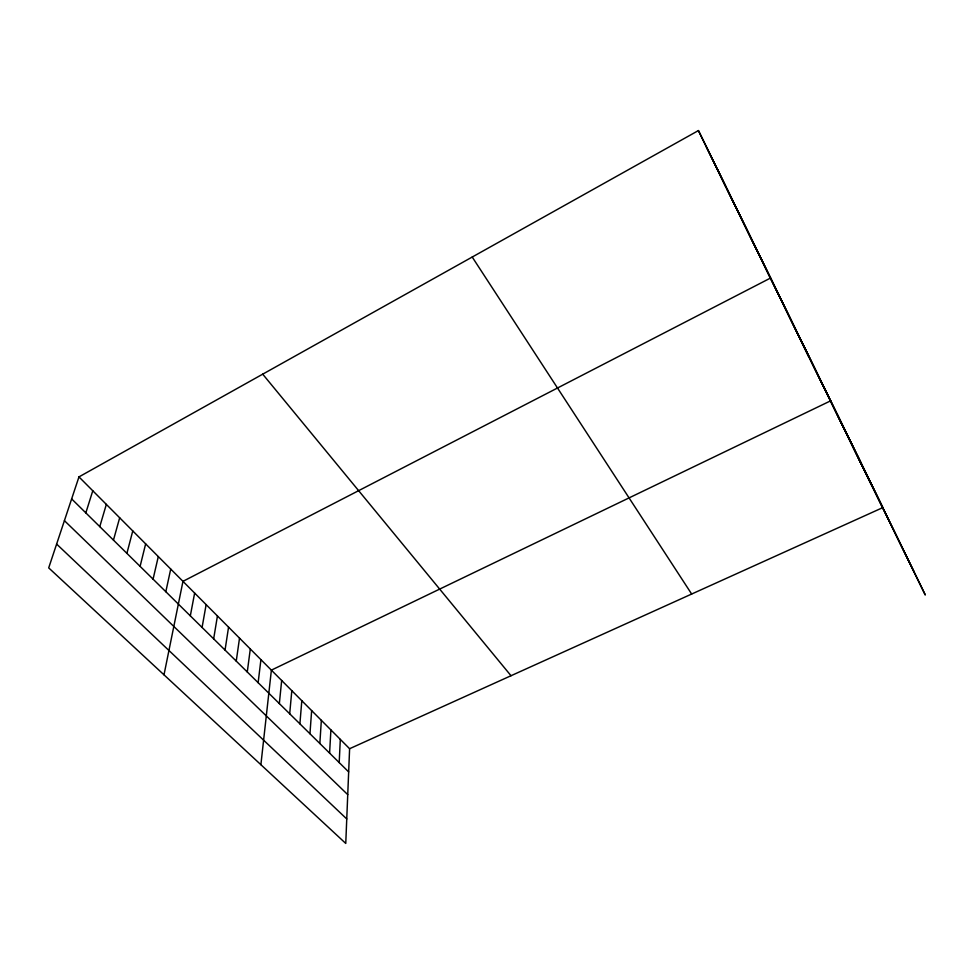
<?xml version="1.0" encoding="UTF-8"?>
<svg xmlns="http://www.w3.org/2000/svg" width="974" height="974" viewBox="0 0 974 974"><rect width="100%" height="100%" fill="white"/><g stroke="black" fill="none" stroke-linecap="round" stroke-linejoin="round"><path stroke-width="1.46" d="M349.605 748.714L345.758 843.435L48.7 567.879L78.967 476.895L698.431 130.565L882.846 507.588L349.605 748.714L78.967 476.895M339.196 762.581L340.316 739.388M329.589 753.121L330.904 729.928M319.837 743.515L321.347 720.334M309.951 733.751L311.643 710.594M299.895 723.852L301.806 700.708M289.692 713.796L291.81 690.676M279.343 703.593L281.669 680.485M260.886 764.712L271.381 670.136L830.627 400.838M258.134 682.689L260.922 659.641M247.274 671.987L250.306 648.976M236.244 661.127L239.519 638.14M225.043 650.084L228.561 627.146M213.659 638.859L217.433 615.97M202.081 627.451L206.135 604.611M190.32 615.86L194.642 593.069M163.997 674.836L182.966 581.344L770.556 278.028L808.554 356.411M165.823 591.717L170.73 569.059M153.076 579.153L158.299 556.568M140.098 566.369L145.65 543.857M126.9 553.354L132.768 530.927M113.459 540.107L119.68 517.778M99.774 526.617L106.349 504.386M85.834 512.884L92.786 490.762M56.626 544.076L346.756 818.951M64.418 520.652L347.742 794.65M71.65 498.907L348.668 771.907M262.712 374.162L511.009 675.725M472.22 257.039L691.662 594.03M706.43 147.098L914.245 572.237M857.619 456.015L925.3 595.004L698.431 130.565M837.555 414.985L861.101 463.295M823.578 386.434L871.401 484.845M801.687 341.655L826.122 391.779M753.596 243.342L771.189 279.477M735.954 207.267L744.586 225.091M744.866 225.481L753.633 243.585M717.582 169.707L725.91 186.923M726.86 188.676L735.346 206.208"/></g></svg>
